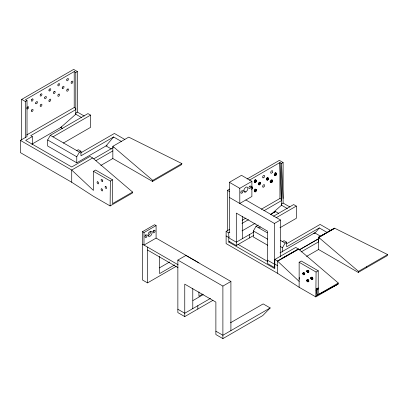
<?xml version="1.0" encoding="UTF-8"?>
<svg xmlns="http://www.w3.org/2000/svg" width="408" height="408" viewBox="0 0 408 408"><rect width="100%" height="100%" fill="white"/><g stroke="black" fill="none" stroke-linecap="round" stroke-linejoin="round"><path stroke-width="0.61" d="M20.4 140.403L20.4 152.623L71.732 182.259L93.422 196.294L110.104 205.928L132.33 193.096L132.58 192.051L92.891 158.141L90 156.432L71.732 166.984L25.694 140.403L32.319 136.578L30.733 135.66L75.801 109.64L75.801 72.471L74.21 71.558L25.439 99.715L27.025 100.633L27.025 136.578L20.4 140.403L71.732 170.039L93.422 190.414L93.422 171.284L95.574 170.039L112.511 179.816L112.506 203.638L132.58 192.051M32.319 144.595L32.319 136.578M63.317 143.086L90.586 127.342L90.586 115.122L87.944 113.597L50.312 135.323L47.665 139.97L47.665 146.013L76.77 162.817L107.126 145.294M76.77 162.817L76.77 156.774L79.412 152.123L80.973 151.225L78.326 149.695L76.77 150.598M62.791 128.755L60.68 127.536L75.801 114.225L75.801 113.001L77.387 112.083L77.387 71.558L73.649 69.396L21.7 99.389L21.7 139.949M80.973 151.225L80.973 155.805L113.608 136.966L121.569 141.566M112.843 146.309L112.843 158.523L152.531 181.433L181.631 164.633L181.881 163.588L128.719 137.134L112.843 146.309L152.776 180.387L152.531 181.433M177.863 260.085L222.895 286.085L222.89 338.604L215.883 334.555L215.883 302.114L184.763 284.147L184.763 316.588L177.863 312.605L177.863 260.085L185.88 255.459L230.908 281.454L230.908 330.628M229.821 232.295L228.766 232.907L228.766 242.071L274.803 268.653L274.803 259.483L295.718 247.411L298.61 249.115L338.298 283.025L338.048 284.07L315.828 296.902L299.14 287.273L277.45 273.233L226.119 243.596L226.119 231.377L229.648 229.342M258.218 225.032L256.03 226.297L253.383 230.943L253.383 236.992L267.663 245.234M229.398 241.541L236.298 245.524L236.298 213.083L267.418 231.05L267.418 263.491L274.426 267.536L274.426 223.457L229.398 197.457M277.45 273.233L277.45 261.013L274.803 259.483M249.242 180.249L279.929 162.532L281.52 205.199L271.126 214.348M282.489 251.981L282.489 247.748L285.136 243.102L286.691 242.199L284.05 240.674L282.489 241.572M287.324 208.549L281.52 205.199L281.52 203.975L283.106 203.062L283.106 162.532L279.368 160.375L247.105 179M286.691 242.199L286.691 246.784L319.326 227.945L327.287 232.54M273.523 216.199L293.663 204.571L296.31 206.096L296.31 218.316L279.944 227.766M318.561 238.496L318.561 249.497L358.25 272.411L387.355 255.607L387.6 254.561L334.438 228.113L318.561 237.283L318.561 238.496L318.806 237.451L334.682 228.286L318.561 237.283L358.494 271.366L358.25 272.411M318.225 294.617L318.23 270.79L301.293 261.013L299.14 262.257L299.14 287.273M318.806 237.451L318.561 241.868L301.094 251.945M299.14 279.368L299.258 277.465M251.512 189.414C252.526 189.083 253.098 186.492 251.512 187.083M256.52 181.004C254.873 176.822 253.373 186.354 256.52 181.004L254.903 180.071M256.52 190.317C254.898 186.15 253.358 195.646 256.52 190.317L254.903 189.383M260.559 183.34C258.927 179.148 257.377 188.654 260.559 183.34L259.483 182.718M268.622 178.684C266.985 174.491 265.445 183.998 268.622 178.684L267.01 177.75M272.646 181.004L272.386 180.03C269.29 180.101 271.187 184.957 272.646 181.004L271.029 180.076M276.675 174.022C275.043 169.84 273.523 179.357 276.675 174.022L275.063 173.089M330.046 288.691L330.133 288.318M366.272 267.781L366.517 266.735M110.104 205.928L110.359 181.06L93.422 171.284M315.828 296.902L316.078 272.034L299.14 262.257M35.853 102.638L36.179 102.066A1.229 0.709 -60 0 1 37.062 101.556L37.388 101.75A1.3 0.75 -60 0 1 37.388 102.796L36.613 103.765L35.853 103.678M49.113 89.76L49.434 89.194A1.229 0.709 -60 0 1 50.322 88.684L50.643 88.878A1.3 0.75 -60 0 1 50.643 89.923L50.322 90.489A1.229 0.709 -60 0 1 49.434 90.999L49.113 90.806M49.113 100.205L49.434 99.634A1.229 0.709 -60 0 1 50.322 99.124L50.643 99.317A1.3 0.75 -60 0 1 50.643 100.363L50.322 100.934A1.229 0.709 -60 0 1 49.434 101.444L49.113 101.245M62.378 87.322L62.699 86.756A1.229 0.709 -60 0 1 63.587 86.241L63.908 86.44A1.3 0.75 -60 0 1 63.908 87.485L63.587 88.052A1.229 0.709 -60 0 1 62.699 88.562L62.378 88.368M31.748 99.404L31.426 99.975A1.3 0.75 -60 0 0 31.426 101.016L31.748 101.215A1.229 0.709 -60 0 0 32.63 100.705L32.956 100.133A1.3 0.75 -60 0 0 32.956 99.088L32.63 98.894M53.856 91.861L53.535 92.427A1.3 0.75 -60 0 0 53.535 93.473L53.856 93.667A1.229 0.709 -60 0 0 54.743 93.157L55.065 92.591A1.3 0.75 -60 0 0 55.065 91.545L54.743 91.351M67.121 89.423L66.8 89.989A1.3 0.75 -60 0 0 66.8 91.035L67.121 91.229A1.229 0.709 -60 0 0 68.008 90.719L68.33 90.153A1.3 0.75 -60 0 0 68.33 89.107L68.008 88.913M113.608 136.966L106.044 145.916L111.353 148.981M314.95 233.121L319.326 227.945M313.834 233.743L314.711 232.841L320.642 236.268M230.479 322.784L263.175 303.909L270.183 307.953L262.706 315.619L222.89 338.604M102.592 181.285L102.301 181.463A1.112 0.643 60 0 1 101.495 180.999L101.204 180.484A1.183 0.683 60 0 1 101.204 179.535L101.495 179.357A1.112 0.643 60 0 1 102.301 179.821L102.592 180.336M274.079 212.772L275.533 211.558L278.72 213.399M304.776 273.401L303.037 274.145C302.338 269.606 306.556 276.996 303.037 274.145L304.557 273.013M308.208 271.228L307.051 271.728C306.352 267.189 310.57 274.574 307.051 271.728L308.06 270.973M308.79 280.454L307.051 281.199C306.352 276.66 310.57 284.045 307.051 281.199L308.06 280.444M312.798 278.032L311.059 278.781C310.361 274.237 314.578 281.627 311.059 278.781L312.074 278.021M245.871 191.944L247.289 190.419A2.851 1.647 -60 0 0 247.574 187.44L247.248 187.15A2.851 1.647 -60 0 0 245.295 187.711L244.397 188.843A2.851 1.647 -60 0 0 244.112 191.821L244.861 192.229L245.871 191.944L243.653 190.689M304.154 272.967L302.909 273.88L303.986 273.258M308.168 270.55L306.923 271.458L307.999 270.835M308.168 280.021L306.923 280.928L307.999 280.306M312.176 277.598L310.932 278.511L312.548 277.578M304.108 272.702L302.833 273.605L303.909 272.983M308.116 270.28L306.841 271.182L308.458 270.249M308.116 279.75L306.841 280.653L308.458 279.725M312.13 277.333L310.855 278.236L311.931 277.613M303.674 272.753L302.802 273.345L303.878 272.723M307.688 270.336L306.816 270.922L307.892 270.3M307.688 279.806L306.816 280.393L307.892 279.771M312.135 277.088L310.825 277.975L311.901 277.353M307.734 279.592L306.841 280.163L307.918 279.541M311.748 277.175L310.855 277.746L311.931 277.124M338.298 283.025L316.072 295.856L338.048 284.07L317.133 295.244L316.078 290.363L318.225 289.114M21.7 99.389L25.439 101.546L27.025 100.633M75.801 72.471L77.387 71.558M26.535 135.028L74.21 107.503L75.801 108.421L75.801 114.225L81.605 117.575M31.819 144.197L61.761 126.908M52.958 136.848L90.586 115.122M80.514 153.02L114.403 133.452L124.863 139.495M92.642 157.962L71.732 170.039L71.732 182.259M93.804 158.819L113.383 147.518M95.921 160.655L112.843 150.889M100.832 165.454L112.843 158.523M110.359 181.06L112.511 179.816M152.776 180.387L181.881 163.588M176.2 266.342L147.523 282.897L142.484 279.99L142.484 231.688L154.576 224.706L156.091 225.578L156.091 238.088L198.925 262.823M229.398 232.468L229.398 182.32L241.495 175.333L251.889 181.341L251.889 196.477L239.797 203.464L239.797 188.323L251.889 181.341M142.484 231.688L143.993 232.56L156.091 225.578M227.419 230.923L227.419 190.363L229.607 189.103M283.106 162.532L281.52 163.45L279.929 162.532L279.929 198.477L261.298 209.233M156.091 238.088L143.993 245.075L143.993 232.56M159.411 267.888L169.611 262.002M242.117 220.305L245.953 218.091M241.949 223.462L248.543 219.652M263.93 210.768L281.52 200.614L281.52 163.45L283.106 198.477M174.649 264.909L159.62 273.59L159.62 256.403M229.821 236.875L228.766 237.487L226.119 235.962M242.036 230.897L255.214 223.288M270.591 214.414L275.533 211.558M228.766 242.071L229.821 241.459M258.677 227.822L260.314 226.879M276.129 217.75L296.31 206.096M253.766 232.096L236.298 242.179L229.398 238.196M236.298 245.524L253.679 235.493M274.426 223.457L280.475 219.968L245.846 199.971M286.778 243.678L320.122 224.431L330.582 230.469M202.684 294.112L198.925 296.285L198.925 291.863M192.959 300.543L203.306 294.571M280 252.884L314.711 232.841M222.895 286.085L230.908 281.454M210.502 298.386L184.763 313.242L177.863 309.259M298.365 248.936L277.45 261.013L299.14 281.392M277.68 261.197L298.61 249.115L282.489 258.101L282.734 258.279M299.171 249.905L318.969 238.476M299.523 249.793L319.102 238.491M184.763 316.588L212.951 300.319M306.551 256.428L318.561 249.497M307.051 271.728L308.127 271.106M303.037 274.145L304.654 273.217M308.83 271.045L307.214 271.973L308.621 271.351M304.822 273.462L303.205 274.395L304.613 273.773M308.484 271.56L307.408 272.182L308.825 271.524M304.475 273.977L303.399 274.599L304.343 274.166M308.693 271.713L307.617 272.335L308.56 271.871M304.684 274.13L303.608 274.752L304.552 274.288M308.902 271.799L307.826 272.422L308.764 271.932M316.078 272.034L318.23 270.79M311.059 278.781L312.135 278.159M307.051 281.199L308.127 280.577M312.839 278.093L311.228 279.026L312.635 278.404M308.83 280.515L307.214 281.444L308.621 280.821M312.497 278.608L311.421 279.23L312.834 278.577M308.484 281.03L307.408 281.653L308.825 281M312.707 278.761L311.63 279.383L312.574 278.924M308.693 281.183L307.617 281.806L308.56 281.341M312.91 278.848L311.834 279.47L312.773 278.98M308.902 281.27L307.826 281.892L308.764 281.403M270.183 307.953L222.89 335.259L215.883 331.209M318.23 287.9L316.078 289.139L318.225 288.232M358.494 271.366L387.6 254.561M312.028 279.49L312.956 278.97M303.812 274.839L304.75 274.349M318.561 237.283L324.1 234.396M275.609 172.803L276.685 173.425M275.099 172.768L276.711 173.701M274.961 173.431L276.578 174.359M274.803 173.762L276.415 174.695M274.594 174.068L276.206 175.001M274.349 174.323L275.966 175.256M274.63 174.828L275.706 175.445M274.365 174.935L275.441 175.557M274.125 174.961L275.201 175.583M271.57 179.78L272.646 180.402M267.582 177.74L268.658 178.362M271.606 180.061L272.682 180.683M266.909 178.092L268.525 179.02M270.932 180.412L272.544 181.346M266.74 178.418L268.352 179.352M270.769 180.744L272.386 181.677M266.531 178.724L268.143 179.658M270.56 181.05L272.177 181.983M266.827 179.291L267.903 179.913M270.32 181.31L271.932 182.238M266.562 179.479L267.638 180.101M270.06 181.499L271.672 182.432M270.336 181.922L271.412 182.539M270.091 181.942L271.167 182.565M255.444 179.78L256.52 180.402M259.483 182.116L260.559 182.738M254.939 179.755L256.55 180.683M259.519 182.396L260.595 183.019M254.806 180.412L256.418 181.346M258.835 182.738L260.452 183.671M254.643 180.744L256.26 181.677M258.677 183.075L260.289 184.003M254.434 181.05L256.051 181.983M258.468 183.381L260.08 184.309M254.194 181.31L255.806 182.238M258.223 183.636L259.84 184.569M254.48 181.815L255.556 182.437M258.499 184.136L259.575 184.758M254.22 181.927L255.296 182.544M258.238 184.248L259.315 184.87M279.929 198.477L281.52 199.395M283.106 203.062L289.966 207.019M251.318 186.548L252.394 187.17M251.42 186.772L252.496 187.389M255.454 189.098L256.53 189.72M251.456 187.053L252.532 187.675M254.939 189.062L256.55 189.995M251.42 187.374L252.496 187.996M251.308 187.706L252.384 188.328M254.806 189.725L256.418 190.653M254.643 190.057L256.26 190.99M254.434 190.363L256.051 191.296M254.194 190.618L255.806 191.551M254.47 191.117L255.546 191.74M254.209 191.23L255.286 191.852M229.398 182.32L239.797 188.323M227.419 190.363L229.556 191.597M77.387 112.083L84.247 116.045M256.03 226.297L267.337 232.825M280.322 240.322L285.136 243.102M253.383 230.943L267.663 239.185M280.291 246.478L282.489 247.748M226.119 231.377L228.766 232.907M274.803 264.068L277.45 265.593M267.418 260.146L274.426 264.19M50.312 135.323L79.412 152.123M237.986 244.341L267.582 261.426M47.665 139.97L76.77 156.774M142.484 244.198L178.097 264.761M147.523 250.017L177.985 267.607M317.133 288.859L317.133 295.244M280.475 219.968L280.475 256.882M249.354 234.641L249.354 237.986M242.347 216.546L242.347 238.685M197.819 305.704L197.819 309.05M192.78 288.374L192.78 308.616M147.523 247.11L147.523 282.897M74.21 71.558L74.21 107.503M25.439 101.546L25.439 137.491M153.434 230.75A1.423 0.821 -60 0 1 152.821 231.642M145.508 234.743A1.423 0.821 -60 0 1 145.003 236.043M150.47 231.244A2.851 1.647 -60 0 1 149.976 233.784L149.563 234.401A2.851 1.647 -60 0 1 148.038 235.538M49.037 101.291A1.3 0.75 -60 0 1 49.037 100.246M102.658 180.377A1.183 0.683 60 0 1 102.658 181.325M67.121 89.505A1.229 0.709 -60 0 1 68.008 88.995M31.748 99.486A1.229 0.709 -60 0 1 32.63 98.976M53.856 91.943A1.229 0.709 -60 0 1 54.743 91.433M49.037 90.846A1.3 0.75 -60 0 1 49.037 89.806M62.302 88.409A1.3 0.75 -60 0 1 62.302 87.368M35.782 103.724A1.3 0.75 -60 0 1 35.782 102.678M27.142 107.452L27.005 107.748A1.3 0.75 -60 0 0 27.005 108.793L27.326 108.987A1.229 0.709 -60 0 0 28.208 108.477L28.535 107.906A1.3 0.75 -60 0 0 28.535 106.86L28.208 106.666A1.229 0.709 -60 0 0 27.326 107.177L27.142 107.452M31.564 110.119L31.426 110.415A1.3 0.75 -60 0 0 31.426 111.461L31.748 111.654A1.229 0.709 -60 0 0 32.63 111.144L32.956 110.573A1.3 0.75 -60 0 0 32.956 109.533L32.63 109.334A1.229 0.709 -60 0 0 31.748 109.844L31.564 110.119M40.428 94.559L40.285 94.855A1.3 0.75 -60 0 0 40.285 95.9L40.611 96.094A1.229 0.709 -60 0 0 41.494 95.584L41.82 95.018A1.3 0.75 -60 0 0 41.82 93.973L41.494 93.779A1.229 0.709 -60 0 0 40.611 94.289L40.428 94.559M40.428 104.999L40.285 105.3A1.3 0.75 -60 0 0 40.285 106.34L40.611 106.539A1.229 0.709 -60 0 0 41.494 106.029L41.82 105.458A1.3 0.75 -60 0 0 41.82 104.412L41.494 104.219A1.229 0.709 -60 0 0 40.611 104.728L40.428 104.999M44.849 97.226L44.707 97.522A1.3 0.75 -60 0 0 44.707 98.568L45.033 98.761A1.229 0.709 -60 0 0 45.915 98.252L46.242 97.685A1.3 0.75 -60 0 0 46.242 96.64L45.915 96.446A1.229 0.709 -60 0 0 45.033 96.956L44.849 97.226M58.094 84.359L57.956 84.655A1.3 0.75 -60 0 0 57.956 85.7L58.278 85.894A1.229 0.709 -60 0 0 59.165 85.384L59.486 84.813A1.3 0.75 -60 0 0 59.486 83.773L59.165 83.574A1.229 0.709 -60 0 0 58.278 84.084L58.094 84.359M58.094 94.799L57.956 95.095A1.3 0.75 -60 0 0 57.956 96.14L58.278 96.339A1.229 0.709 -60 0 0 59.165 95.824L59.486 95.258A1.3 0.75 -60 0 0 59.486 94.212L59.165 94.019A1.229 0.709 -60 0 0 58.278 94.528L58.094 94.799M66.938 79.254L66.8 79.55A1.3 0.75 -60 0 0 66.8 80.595L67.121 80.789A1.229 0.709 -60 0 0 68.008 80.279L68.33 79.708A1.3 0.75 -60 0 0 68.33 78.668L68.008 78.469A1.229 0.709 -60 0 0 67.121 78.979L66.938 79.254M71.364 81.921L71.222 82.217A1.3 0.75 -60 0 0 71.222 83.263L71.543 83.456A1.229 0.709 -60 0 0 72.43 82.946L72.752 82.375A1.3 0.75 -60 0 0 72.752 81.335L72.43 81.136A1.229 0.709 -60 0 0 71.543 81.646L71.364 81.921M149.012 232.468L148.599 233.085A2.851 1.647 -60 0 0 148.313 236.064L148.639 236.349A2.851 1.647 -60 0 0 151.077 235.273L151.49 234.661A2.851 1.647 -60 0 0 151.776 231.678L151.45 231.392A2.851 1.647 -60 0 0 149.012 232.468M272.187 172.676L271.682 173.125A1.423 0.821 -60 0 1 270.733 172.11A1.423 0.821 -60 0 1 272.33 170.697A1.423 0.821 -60 0 1 272.187 172.676M97.318 181.835L97.191 181.958A1.183 0.683 60 0 0 97.191 182.901L97.487 183.421A1.112 0.643 60 0 0 98.287 183.881L98.583 183.707A1.183 0.683 60 0 0 98.583 182.759L98.287 182.243A1.112 0.643 60 0 0 97.487 181.779L97.318 181.835M101.332 188.884L101.204 189.006A1.183 0.683 60 0 0 101.204 189.955L101.495 190.47A1.112 0.643 60 0 0 102.301 190.934L102.592 190.755A1.183 0.683 60 0 0 102.592 189.807L102.301 189.292A1.112 0.643 60 0 0 101.495 188.828L101.332 188.884M105.341 186.466L105.213 186.589A1.183 0.683 60 0 0 105.213 187.532L105.509 188.052A1.112 0.643 60 0 0 106.309 188.511L106.605 188.338A1.183 0.683 60 0 0 106.605 187.389L106.309 186.874A1.112 0.643 60 0 0 105.509 186.41L105.341 186.466M154.076 230.377L153.811 230.571A1.423 0.821 -60 0 0 153.066 232.126A1.423 0.821 -60 0 0 153.811 232.82L154.076 232.708A1.423 0.821 -60 0 0 155.081 230.964A1.423 0.821 -60 0 0 154.076 230.377M146.273 237.17L146.013 237.364A1.423 0.821 -60 0 1 145.003 236.783A1.423 0.821 -60 0 1 146.013 235.034L146.273 234.921A1.423 0.821 -60 0 1 147.018 235.615A1.423 0.821 -60 0 1 146.273 237.17M249.875 186.14L249.614 186.329A1.423 0.821 -60 0 0 248.87 187.884A1.423 0.821 -60 0 0 249.614 188.578L249.875 188.465A1.423 0.821 -60 0 0 250.884 186.721A1.423 0.821 -60 0 0 249.875 186.14M242.071 192.933L241.811 193.122A1.423 0.821 -60 0 1 240.802 192.54A1.423 0.821 -60 0 1 241.811 190.796L242.071 190.684A1.423 0.821 -60 0 1 242.821 191.377A1.423 0.821 -60 0 1 242.071 192.933M263.869 177.582A1.423 0.821 -60 0 0 264.323 175.374A1.423 0.821 -60 0 0 262.635 176.873A1.423 0.821 -60 0 0 263.869 177.582M263.879 186.9A1.423 0.821 -60 0 0 264.333 184.691A1.423 0.821 -60 0 0 262.645 186.186A1.423 0.821 -60 0 0 263.879 186.9"/></g></svg>
